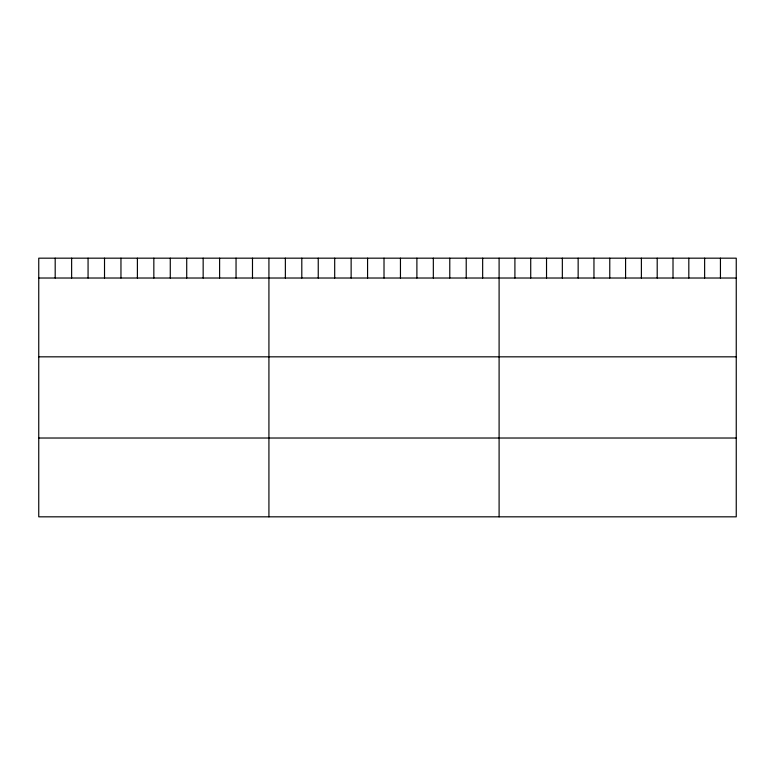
<?xml version="1.0" encoding="UTF-8"?>
<svg xmlns="http://www.w3.org/2000/svg" width="775" height="775" viewBox="0 0 775 775"><rect width="100%" height="100%" fill="white"/><g stroke="black" fill="none" stroke-linecap="round" stroke-linejoin="round"><path stroke-width="1.16" d="M736.25 278.022L736.25 516.828L38.75 516.828L38.75 258.172L736.25 258.172L736.25 278.022L38.75 278.022M38.75 356.829L736.25 356.829M38.75 438.02L736.25 438.02M720.44 258.172L720.44 278.022M704.63 258.172L704.63 278.022M688.82 258.172L688.82 278.022M673.01 258.172L673.01 278.022M657.2 258.172L657.2 278.022M641.39 258.172L641.39 278.022M625.58 258.172L625.58 278.022M609.77 258.172L609.77 278.022M593.96 258.172L593.96 278.022M578.15 258.172L578.15 278.022M562.34 258.172L562.34 278.022M546.53 258.172L546.53 278.022M530.72 258.172L530.72 278.022M514.91 258.172L514.91 278.022M499.1 258.172L499.1 516.828M482.66 258.172L482.66 278.022M466.221 258.172L466.221 278.022M449.781 258.172L449.781 278.022M433.332 258.172L433.332 278.022M416.892 258.172L416.892 278.022M400.452 258.172L400.452 278.022M384.012 258.172L384.012 278.022M367.573 258.172L367.573 278.022M351.133 258.172L351.133 278.022M334.693 258.172L334.693 278.022M318.244 258.172L318.244 278.022M301.804 258.172L301.804 278.022M285.365 258.172L285.365 278.022M268.925 258.172L268.925 516.828M252.485 258.172L252.485 278.022M236.046 258.172L236.046 278.022M219.606 258.172L219.606 278.022M203.157 258.172L203.157 278.022M186.717 258.172L186.717 278.022M170.277 258.172L170.277 278.022M153.838 258.172L153.838 278.022M137.398 258.172L137.398 278.022M120.958 258.172L120.958 278.022M104.518 258.172L104.518 278.022M88.069 258.172L88.069 278.022M71.629 258.172L71.629 278.022M55.19 258.172L55.19 278.022"/></g></svg>
